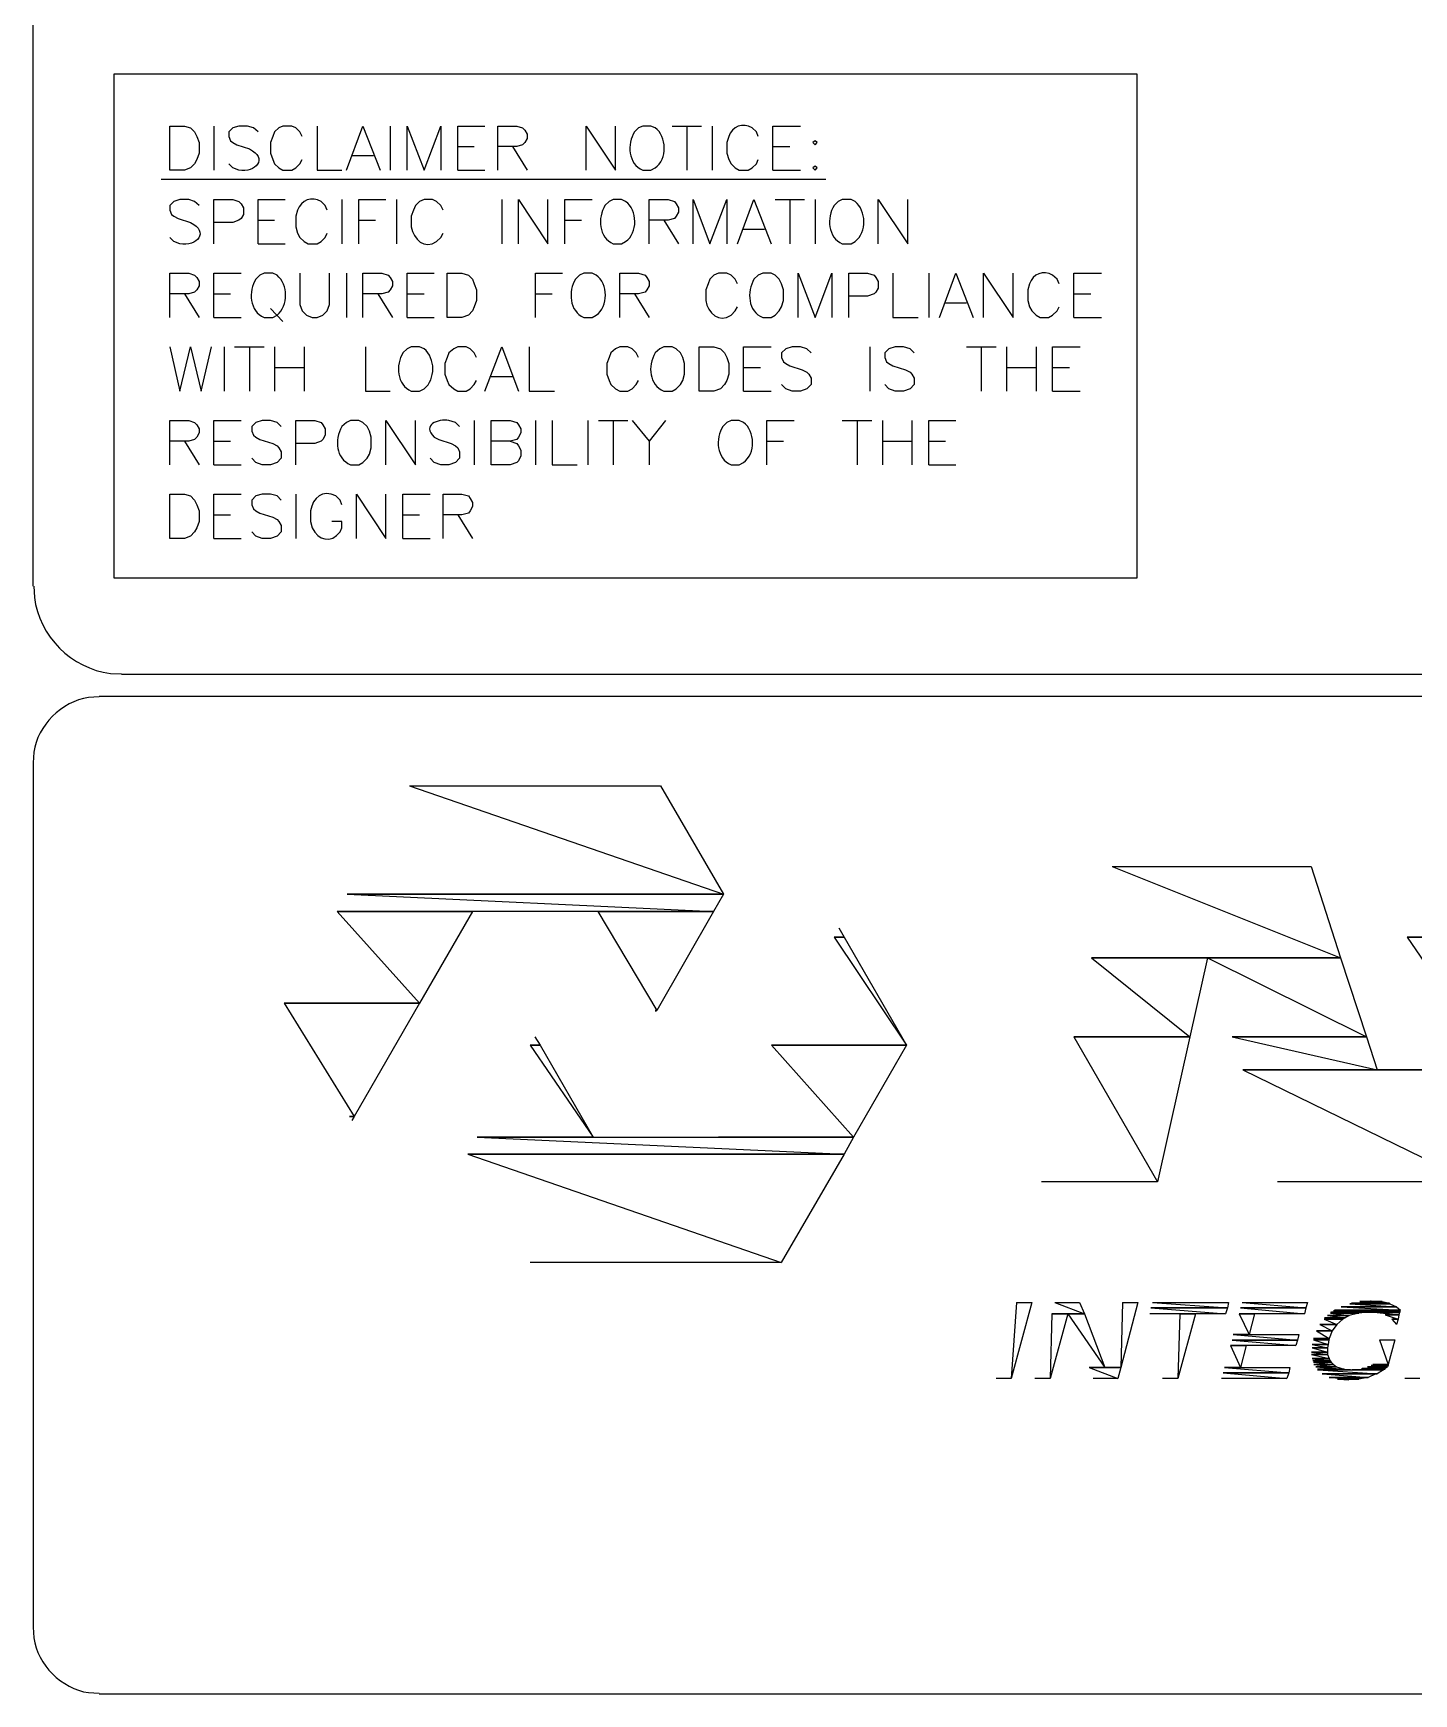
# Model space of a CAD drawing. Header units: millimetres. Extents: x 14 to 201, y 16 to 268.
# Drawn here: x 13.8 to 63.5, y 15.6 to 75.3 of the extents above; entities that cross this region are included whole.
import ezdxf

# ---------------------------------------------------------------- set-up
doc = ezdxf.new("R2010")
doc.units = ezdxf.units.MM
doc.layers.get('0').update_dxf_attribs({"linetype": 'CONTINUOUS'})

msp = doc.modelspace()

# ---------------------------------------------------------------- linework, layer by layer
at = {"color": 0}
for p, q in [((13.8424, 55.4136), (13.8424, 264.541)), ((53.5298, 73.8078), (16.7432, 73.8078)), ((16.7432, 73.8078), (16.7432, 55.7114)), ((53.5298, 55.7114), (53.5298, 73.8078)), ((18.7537, 70.3584), (18.7537, 71.9459)), ((18.7537, 71.9459), (19.2829, 71.9459)), ((19.2829, 71.9459), (19.4951, 71.8827)), ((19.4951, 71.8827), (19.6426, 71.7338)), ((19.6426, 71.7338), (19.728, 71.5641)), ((20.3412, 71.9459), (20.3412, 70.3584)), ((21.0192, 71.8827), (20.8704, 71.7338)), ((20.8704, 71.7338), (20.8704, 71.5641)), ((21.2301, 71.9459), (21.0192, 71.8827)), ((21.5484, 71.9459), (21.2301, 71.9459)), ((21.7592, 71.8827), (21.5484, 71.9459)), ((21.9287, 71.7338), (21.7592, 71.8827)), ((22.5213, 71.7338), (22.4579, 71.5641)), ((22.6701, 71.8827), (22.5213, 71.7338)), ((22.8176, 71.9459), (22.6701, 71.8827)), ((23.1359, 71.9459), (22.8176, 71.9459)), ((23.2833, 71.8827), (23.1359, 71.9459)), ((23.4322, 71.7338), (23.2833, 71.8827)), ((23.5162, 71.5641), (23.4322, 71.7338)), ((24.0454, 71.9459), (24.0454, 70.3584)), ((25.1037, 70.3584), (25.6963, 71.9459)), ((25.6963, 71.9459), (26.3109, 70.3584)), ((26.6706, 71.9459), (26.6706, 70.3584)), ((27.2838, 70.3584), (27.2838, 71.9459)), ((27.2838, 71.9459), (27.8984, 70.3584)), ((27.8984, 70.3584), (28.4909, 71.9459)), ((28.4909, 71.9459), (28.4909, 70.3584)), ((29.1042, 70.3584), (29.1042, 71.9459)), ((29.1042, 71.9459), (30.0784, 71.9459)), ((30.5442, 70.3584), (30.5442, 71.9459)), ((30.5442, 71.9459), (31.2208, 71.9459)), ((31.2208, 71.9459), (31.4331, 71.8827)), ((31.4331, 71.8827), (31.5171, 71.7973)), ((31.5171, 71.7973), (31.6025, 71.6499)), ((31.6025, 71.6499), (31.6025, 71.501)), ((33.7192, 70.3584), (33.7192, 71.9459)), ((33.7192, 71.9459), (34.7775, 70.3584)), ((34.7775, 70.3584), (34.7775, 71.9459)), ((35.603, 71.8827), (35.4542, 71.7338)), ((35.7505, 71.9459), (35.603, 71.8827)), ((36.0468, 71.9459), (35.7505, 71.9459)), ((36.1957, 71.8827), (36.0468, 71.9459)), ((36.8088, 71.9459), (37.8672, 71.9459)), ((37.338, 71.9459), (37.338, 70.3584)), ((38.2489, 71.9459), (38.2489, 70.3584)), ((39.8364, 71.7338), (39.6875, 71.8827)), ((39.8999, 71.5641), (39.8364, 71.7338)), ((40.429, 70.3584), (40.429, 71.9459)), ((40.429, 71.9459), (41.4239, 71.9459)), ((19.728, 71.5641), (19.8121, 71.3535)), ((19.8121, 71.3535), (19.8121, 70.9718)), ((20.8704, 71.5641), (20.9338, 71.4167)), ((20.9338, 71.4167), (21.0192, 71.3535)), ((21.0192, 71.3535), (21.1667, 71.2682)), ((21.1667, 71.2682), (21.6118, 71.1207)), ((22.4579, 71.5641), (22.3738, 71.3535)), ((22.3738, 71.3535), (22.3738, 70.9718)), ((29.1042, 71.2047), (29.6967, 71.2047)), ((31.2208, 71.2047), (30.5442, 71.2047)), ((31.0734, 71.2047), (31.6025, 70.3584)), ((31.4331, 71.2682), (31.2208, 71.2047)), ((31.5171, 71.3535), (31.4331, 71.2682)), ((31.6025, 71.501), (31.5171, 71.3535)), ((38.8415, 71.5641), (38.778, 71.3535)), ((38.778, 71.3535), (38.778, 70.9718)), ((40.429, 71.2047), (41.0422, 71.2047)), ((41.953, 71.4167), (41.8677, 71.3535)), ((41.8677, 71.3535), (41.953, 71.2682)), ((42.0165, 71.3535), (41.953, 71.4167)), ((41.953, 71.2682), (42.0165, 71.3535)), ((19.4951, 70.4427), (19.2829, 70.3584)), ((19.6426, 70.5915), (19.4951, 70.4427)), ((19.728, 70.739), (19.6426, 70.5915)), ((19.8121, 70.9718), (19.728, 70.739)), ((21.0192, 70.4427), (20.8704, 70.5915)), ((21.2301, 70.3584), (21.0192, 70.4427)), ((22.3738, 70.9718), (22.4579, 70.739)), ((22.4579, 70.739), (22.5213, 70.5915)), ((22.5213, 70.5915), (22.6701, 70.4427)), ((22.6701, 70.4427), (22.8176, 70.3584)), ((23.1359, 70.3584), (23.2833, 70.4427)), ((23.2833, 70.4427), (23.4322, 70.5915)), ((23.4322, 70.5915), (23.5162, 70.739)), ((25.3159, 70.8875), (26.078, 70.8875)), ((36.0468, 70.3584), (36.1957, 70.4427)), ((38.778, 70.9718), (38.8415, 70.739)), ((38.8415, 70.739), (38.9255, 70.5915)), ((38.9255, 70.5915), (39.0744, 70.4427)), ((39.0744, 70.4427), (39.2218, 70.3584)), ((39.5386, 70.3584), (39.6875, 70.4427)), ((39.6875, 70.4427), (39.8364, 70.5915)), ((39.8364, 70.5915), (39.8999, 70.739)), ((41.953, 70.5058), (41.8677, 70.4427)), ((41.8677, 70.4427), (41.953, 70.3584)), ((42.0165, 70.4427), (41.953, 70.5058)), ((41.953, 70.3584), (42.0165, 70.4427)), ((18.4368, 70.0401), (42.3333, 70.0401)), ((19.2829, 70.3584), (18.7537, 70.3584)), ((22.8176, 70.3584), (23.1359, 70.3584)), ((24.0454, 70.3584), (24.9342, 70.3584)), ((29.1042, 70.3584), (30.0784, 70.3584)), ((35.7505, 70.3584), (36.0468, 70.3584)), ((39.2218, 70.3584), (39.5386, 70.3584)), ((40.429, 70.3584), (41.4239, 70.3584)), ((18.9025, 69.2369), (18.7537, 69.088)), ((19.1134, 69.3), (18.9025, 69.2369)), ((19.4317, 69.3), (19.1134, 69.3)), ((19.6426, 69.2369), (19.4317, 69.3)), ((19.8121, 69.088), (19.6426, 69.2369)), ((20.3412, 67.7125), (20.3412, 69.3)), ((20.3412, 69.3), (21.0192, 69.3)), ((21.0192, 69.3), (21.2301, 69.2369)), ((21.2301, 69.2369), (21.3155, 69.1515)), ((21.9287, 67.7125), (21.9287, 69.3)), ((21.9287, 69.3), (22.903, 69.3)), ((24.3417, 69.088), (24.1942, 69.2369)), ((24.9342, 69.3), (24.9342, 67.7125)), ((25.5488, 67.7125), (25.5488, 69.3)), ((25.5488, 69.3), (26.5217, 69.3)), ((26.9034, 69.3), (26.9034, 67.7125)), ((27.7289, 69.2369), (27.5801, 69.088)), ((27.8984, 69.3), (27.7289, 69.2369)), ((28.1947, 69.3), (27.8984, 69.3)), ((28.3421, 69.2369), (28.1947, 69.3)), ((28.4909, 69.088), (28.3421, 69.2369)), ((30.6917, 69.3), (30.6917, 67.7125)), ((31.2842, 67.7125), (31.2842, 69.3)), ((31.2842, 69.3), (32.3426, 67.7125)), ((32.3426, 67.7125), (32.3426, 69.3)), ((32.9572, 67.7125), (32.9572, 69.3)), ((32.9572, 69.3), (33.9301, 69.3)), ((34.5447, 69.2369), (34.3958, 69.088)), ((34.6921, 69.3), (34.5447, 69.2369)), ((34.9884, 69.3), (34.6921, 69.3)), ((35.1372, 69.2369), (34.9884, 69.3)), ((35.9833, 67.7125), (35.9833, 69.3)), ((35.9833, 69.3), (36.6614, 69.3)), ((36.6614, 69.3), (36.8928, 69.2369)), ((36.8928, 69.2369), (36.9577, 69.1515)), ((37.5708, 67.7125), (37.5708, 69.3)), ((37.5708, 69.3), (38.1635, 67.7125)), ((38.1635, 67.7125), (38.778, 69.3)), ((38.778, 69.3), (38.778, 67.7125)), ((39.1583, 67.7125), (39.751, 69.3)), ((39.751, 69.3), (40.3655, 67.7125)), ((40.513, 69.3), (41.5713, 69.3)), ((41.0422, 69.3), (41.0422, 67.7125)), ((41.953, 69.3), (41.953, 67.7125)), ((42.7785, 69.2369), (42.6297, 69.088)), ((42.926, 69.3), (42.7785, 69.2369)), ((43.2428, 69.3), (42.926, 69.3)), ((43.3917, 69.2369), (43.2428, 69.3)), ((44.2172, 67.7125), (44.2172, 69.3)), ((44.2172, 69.3), (45.2755, 67.7125)), ((45.2755, 67.7125), (45.2755, 69.3)), ((18.7537, 69.088), (18.7537, 68.9183)), ((18.7537, 68.9183), (18.8171, 68.7709)), ((18.8171, 68.7709), (18.9025, 68.7077)), ((18.9025, 68.7077), (19.05, 68.6223)), ((19.05, 68.6223), (19.4951, 68.4749)), ((21.3155, 68.6223), (21.2301, 68.5588)), ((21.3155, 69.1515), (21.3996, 69.004)), ((21.3996, 68.7709), (21.3155, 68.6223)), ((21.3996, 69.004), (21.3996, 68.7709)), ((23.3467, 68.9183), (23.2833, 68.7077)), ((23.2833, 68.7077), (23.2833, 68.326)), ((24.4051, 68.9183), (24.3417, 69.088)), ((27.5167, 68.9183), (27.4326, 68.7077)), ((27.4326, 68.7077), (27.4326, 68.326)), ((27.5801, 69.088), (27.5167, 68.9183)), ((28.575, 68.9183), (28.4909, 69.088)), ((36.8928, 68.6223), (36.6614, 68.5588)), ((36.9577, 68.7077), (36.8928, 68.6223)), ((36.9577, 69.1515), (37.0417, 69.004)), ((37.0417, 68.8552), (36.9577, 68.7077)), ((37.0417, 69.004), (37.0417, 68.8552)), ((21.0192, 68.4749), (20.3412, 68.4749)), ((21.2301, 68.5588), (21.0192, 68.4749)), ((21.9287, 68.5588), (22.5213, 68.5588)), ((23.2833, 68.326), (23.3467, 68.0932)), ((23.3467, 68.0932), (23.4322, 67.9457)), ((24.3417, 67.9457), (24.4051, 68.0932)), ((25.5488, 68.5588), (26.1414, 68.5588)), ((28.4909, 67.9457), (28.575, 68.0932)), ((32.9572, 68.5588), (33.5497, 68.5588)), ((36.6614, 68.5588), (35.9833, 68.5588)), ((36.5125, 68.5588), (37.0417, 67.7125)), ((39.3707, 68.2417), (40.1327, 68.2417)), ((18.9025, 67.7968), (18.7537, 67.9457)), ((19.1134, 67.7125), (18.9025, 67.7968)), ((21.9287, 67.7125), (22.903, 67.7125)), ((23.4322, 67.9457), (23.5796, 67.7968)), ((23.5796, 67.7968), (23.7284, 67.7125)), ((23.7284, 67.7125), (24.0454, 67.7125)), ((24.0454, 67.7125), (24.1942, 67.7968)), ((24.1942, 67.7968), (24.3417, 67.9457)), ((28.3421, 67.7968), (28.4909, 67.9457)), ((34.6921, 67.7125), (34.9884, 67.7125)), ((34.9884, 67.7125), (35.1372, 67.7968)), ((42.926, 67.7125), (43.2428, 67.7125)), ((43.2428, 67.7125), (43.3917, 67.7968)), ((18.7537, 65.0667), (18.7537, 66.6542)), ((18.7537, 66.6542), (19.4317, 66.6542)), ((19.4317, 66.6542), (19.6426, 66.591)), ((19.6426, 66.591), (19.728, 66.5057)), ((19.728, 66.5057), (19.8121, 66.3582)), ((19.8121, 66.3582), (19.8121, 66.2093)), ((20.3412, 65.0667), (20.3412, 66.6542)), ((20.3412, 66.6542), (21.3155, 66.6542)), ((21.9921, 66.591), (21.8447, 66.4422)), ((22.1409, 66.6542), (21.9921, 66.591)), ((22.4579, 66.6542), (22.1409, 66.6542)), ((22.6067, 66.591), (22.4579, 66.6542)), ((23.4322, 66.6542), (23.4322, 65.5327)), ((24.4905, 65.5327), (24.4905, 66.6542)), ((25.1037, 66.6542), (25.1037, 65.0667)), ((25.6963, 65.0667), (25.6963, 66.6542)), ((25.6963, 66.6542), (26.3743, 66.6542)), ((26.3743, 66.6542), (26.6072, 66.591)), ((26.6072, 66.591), (26.6706, 66.5057)), ((26.6706, 66.5057), (26.7546, 66.3582)), ((26.7546, 66.3582), (26.7546, 66.2093)), ((27.2838, 65.0667), (27.2838, 66.6542)), ((27.2838, 66.6542), (28.2581, 66.6542)), ((28.7225, 65.0667), (28.7225, 66.6542)), ((28.7225, 66.6542), (29.2516, 66.6542)), ((29.2516, 66.6542), (29.4859, 66.591)), ((29.4859, 66.591), (29.6333, 66.4422)), ((29.6333, 66.4422), (29.6967, 66.2725)), ((29.6967, 66.2725), (29.7808, 66.0619)), ((31.8975, 65.0667), (31.8975, 66.6542)), ((31.8975, 66.6542), (32.8717, 66.6542)), ((33.485, 66.591), (33.3375, 66.4422)), ((33.6338, 66.6542), (33.485, 66.591)), ((33.9301, 66.6542), (33.6338, 66.6542)), ((34.0789, 66.591), (33.9301, 66.6542)), ((34.925, 65.0667), (34.925, 66.6542)), ((34.925, 66.6542), (35.603, 66.6542)), ((35.603, 66.6542), (35.8345, 66.591)), ((35.8345, 66.591), (35.8994, 66.5057)), ((35.8994, 66.5057), (35.9833, 66.3582)), ((35.9833, 66.3582), (35.9833, 66.2093)), ((38.1, 66.2725), (38.016, 66.0619)), ((38.1635, 66.4422), (38.1, 66.2725)), ((38.3124, 66.591), (38.1635, 66.4422)), ((38.4803, 66.6542), (38.3124, 66.591)), ((38.778, 66.6542), (38.4803, 66.6542)), ((38.9255, 66.591), (38.778, 66.6542)), ((39.0744, 66.4422), (38.9255, 66.591)), ((39.1583, 66.2725), (39.0744, 66.4422)), ((39.8999, 66.591), (39.751, 66.4422)), ((40.0678, 66.6542), (39.8999, 66.591)), ((40.3655, 66.6542), (40.0678, 66.6542)), ((40.513, 66.591), (40.3655, 66.6542)), ((40.6619, 66.4422), (40.513, 66.591)), ((40.7458, 66.2725), (40.6619, 66.4422)), ((40.8093, 66.0619), (40.7458, 66.2725)), ((41.3385, 65.0667), (41.3385, 66.6542)), ((41.3385, 66.6542), (41.953, 65.0667)), ((41.953, 65.0667), (42.5457, 66.6542)), ((42.5457, 66.6542), (42.5457, 65.0667)), ((43.1588, 65.0667), (43.1588, 66.6542)), ((43.1588, 66.6542), (43.8369, 66.6542)), ((43.8369, 66.6542), (44.0697, 66.591)), ((44.0697, 66.591), (44.1332, 66.5057)), ((44.1332, 66.5057), (44.2172, 66.3582)), ((44.2172, 66.3582), (44.2172, 66.125)), ((44.7463, 66.6542), (44.7463, 65.0667)), ((46.0375, 66.6542), (46.0375, 65.0667)), ((46.4178, 65.0667), (47.0119, 66.6542)), ((47.0119, 66.6542), (47.625, 65.0667)), ((48.0053, 65.0667), (48.0053, 66.6542)), ((48.0053, 66.6542), (49.0636, 65.0667)), ((49.0636, 65.0667), (49.0636, 66.6542)), ((49.6577, 66.2725), (49.5928, 66.0619)), ((50.6511, 66.4422), (50.4832, 66.591)), ((50.716, 66.2725), (50.6511, 66.4422)), ((51.2452, 65.0667), (51.2452, 66.6542)), ((51.2452, 66.6542), (52.2386, 66.6542)), ((19.4317, 65.913), (18.7537, 65.913)), ((19.2829, 65.913), (19.8121, 65.0667)), ((19.6426, 65.9765), (19.4317, 65.913)), ((19.728, 66.0619), (19.6426, 65.9765)), ((19.8121, 66.2093), (19.728, 66.0619)), ((20.3412, 65.913), (20.9338, 65.913)), ((26.3743, 65.913), (25.6963, 65.913)), ((26.2254, 65.913), (26.7546, 65.0667)), ((26.6072, 65.9765), (26.3743, 65.913)), ((26.6706, 66.0619), (26.6072, 65.9765)), ((26.7546, 66.2093), (26.6706, 66.0619)), ((27.2838, 65.913), (27.8984, 65.913)), ((29.7808, 65.6802), (29.6967, 65.4473)), ((29.7808, 66.0619), (29.7808, 65.6802)), ((31.8975, 65.913), (32.4914, 65.913)), ((35.603, 65.913), (34.925, 65.913)), ((35.4542, 65.913), (35.9833, 65.0667)), ((35.8345, 65.9765), (35.603, 65.913)), ((35.8994, 66.0619), (35.8345, 65.9765)), ((35.9833, 66.2093), (35.8994, 66.0619)), ((38.016, 66.0619), (38.016, 65.6802)), ((40.7458, 65.4473), (40.8093, 65.6802)), ((40.8093, 65.6802), (40.8093, 66.0619)), ((43.8369, 65.829), (43.1588, 65.829)), ((44.0697, 65.913), (43.8369, 65.829)), ((44.1332, 65.9765), (44.0697, 65.913)), ((44.2172, 66.125), (44.1332, 65.9765)), ((49.5928, 66.0619), (49.5928, 65.6802)), ((49.5928, 65.6802), (49.6577, 65.4473)), ((51.2452, 65.913), (51.8583, 65.913)), ((20.3412, 65.0667), (21.3155, 65.0667)), ((22.1409, 65.0667), (22.4579, 65.0667)), ((22.3738, 65.3838), (22.8176, 64.9182)), ((22.4579, 65.0667), (22.6067, 65.151)), ((23.4322, 65.5327), (23.5162, 65.2999)), ((23.5162, 65.2999), (23.665, 65.151)), ((23.665, 65.151), (23.8759, 65.0667)), ((23.8759, 65.0667), (24.0454, 65.0667)), ((24.0454, 65.0667), (24.2576, 65.151)), ((24.2576, 65.151), (24.4051, 65.2999)), ((24.4051, 65.2999), (24.4905, 65.5327)), ((27.2838, 65.0667), (28.2581, 65.0667)), ((29.2516, 65.0667), (28.7225, 65.0667)), ((29.4859, 65.151), (29.2516, 65.0667)), ((29.6333, 65.2999), (29.4859, 65.151)), ((29.6967, 65.4473), (29.6333, 65.2999)), ((33.6338, 65.0667), (33.9301, 65.0667)), ((33.9301, 65.0667), (34.0789, 65.151)), ((38.9255, 65.151), (39.0744, 65.2999)), ((39.0744, 65.2999), (39.1583, 65.4473)), ((40.0678, 65.0667), (40.3655, 65.0667)), ((40.3655, 65.0667), (40.513, 65.151)), ((40.513, 65.151), (40.6619, 65.2999)), ((40.6619, 65.2999), (40.7458, 65.4473)), ((44.7463, 65.0667), (45.6572, 65.0667)), ((46.6302, 65.5959), (47.3922, 65.5959)), ((49.6577, 65.4473), (49.7417, 65.2999)), ((49.7417, 65.2999), (49.8905, 65.151)), ((49.8905, 65.151), (50.038, 65.0667)), ((50.038, 65.0667), (50.3343, 65.0667)), ((50.3343, 65.0667), (50.4832, 65.151)), ((50.4832, 65.151), (50.6511, 65.2999)), ((50.6511, 65.2999), (50.716, 65.4473)), ((51.2452, 65.0667), (52.2386, 65.0667)), ((18.7537, 64.0084), (19.1134, 62.4209)), ((19.1134, 62.4209), (19.4951, 64.0084)), ((19.4951, 64.0084), (19.8754, 62.4209)), ((19.8754, 62.4209), (20.2558, 64.0084)), ((20.7009, 64.0084), (20.7009, 62.4209)), ((21.0826, 64.0084), (22.1409, 64.0084)), ((21.6118, 64.0084), (21.6118, 62.4209)), ((22.5213, 64.0084), (22.5213, 62.4209)), ((23.5796, 64.0084), (23.5796, 62.4209)), ((25.7817, 64.0084), (25.7817, 62.4209)), ((27.2838, 63.9452), (27.135, 63.7963)), ((27.4326, 64.0084), (27.2838, 63.9452)), ((27.7289, 64.0084), (27.4326, 64.0084)), ((27.8984, 63.9452), (27.7289, 64.0084)), ((28.9567, 63.9452), (28.7872, 63.7963)), ((29.1042, 64.0084), (28.9567, 63.9452)), ((29.4004, 64.0084), (29.1042, 64.0084)), ((29.5493, 63.9452), (29.4004, 64.0084)), ((29.6967, 63.7963), (29.5493, 63.9452)), ((30.0784, 62.4209), (30.6917, 64.0084)), ((30.6917, 64.0084), (31.2842, 62.4209)), ((31.6659, 64.0084), (31.6659, 62.4209)), ((34.7775, 63.9452), (34.6081, 63.7963)), ((34.925, 64.0084), (34.7775, 63.9452)), ((35.2213, 64.0084), (34.925, 64.0084)), ((35.3702, 63.9452), (35.2213, 64.0084)), ((35.5177, 63.7963), (35.3702, 63.9452)), ((36.3636, 63.9452), (36.1957, 63.7963)), ((36.5125, 64.0084), (36.3636, 63.9452)), ((36.8088, 64.0084), (36.5125, 64.0084)), ((36.9577, 63.9452), (36.8088, 64.0084)), ((37.1052, 63.7963), (36.9577, 63.9452)), ((37.7832, 62.4209), (37.7832, 64.0084)), ((37.7832, 64.0084), (38.3124, 64.0084)), ((38.3124, 64.0084), (38.5452, 63.9452)), ((38.5452, 63.9452), (38.6927, 63.7963)), ((39.3707, 62.4209), (39.3707, 64.0084)), ((39.3707, 64.0084), (40.3655, 64.0084)), ((40.8947, 63.9452), (40.7458, 63.7963)), ((41.1261, 64.0084), (40.8947, 63.9452)), ((41.4239, 64.0084), (41.1261, 64.0084)), ((41.6553, 63.9452), (41.4239, 64.0084)), ((41.8042, 63.7963), (41.6553, 63.9452)), ((43.9208, 64.0084), (43.9208, 62.4209)), ((44.5989, 63.9452), (44.45, 63.7963)), ((44.8303, 64.0084), (44.5989, 63.9452)), ((45.128, 64.0084), (44.8303, 64.0084)), ((45.3595, 63.9452), (45.128, 64.0084)), ((45.5083, 63.7963), (45.3595, 63.9452)), ((47.3922, 64.0084), (48.4505, 64.0084)), ((47.9213, 64.0084), (47.9213, 62.4209)), ((48.8322, 64.0084), (48.8322, 62.4209)), ((49.8905, 64.0084), (49.8905, 62.4209)), ((50.4832, 62.4209), (50.4832, 64.0084)), ((50.4832, 64.0084), (51.478, 64.0084)), ((22.5213, 63.2672), (23.5796, 63.2672)), ((28.7225, 63.6266), (28.6384, 63.416)), ((28.6384, 63.416), (28.6384, 63.0343)), ((28.7872, 63.7963), (28.7225, 63.6266)), ((29.7808, 63.6266), (29.6967, 63.7963)), ((34.5433, 63.6266), (34.4592, 63.416)), ((34.4592, 63.416), (34.4592, 63.0343)), ((34.6081, 63.7963), (34.5433, 63.6266)), ((35.603, 63.6266), (35.5177, 63.7963)), ((37.1905, 63.6266), (37.1052, 63.7963)), ((37.254, 63.416), (37.1905, 63.6266)), ((37.254, 63.0343), (37.254, 63.416)), ((38.6927, 63.7963), (38.778, 63.6266)), ((38.778, 63.6266), (38.8415, 63.416)), ((38.8415, 63.416), (38.8415, 63.0343)), ((39.3707, 63.2672), (39.9838, 63.2672)), ((40.7458, 63.7963), (40.7458, 63.6266)), ((40.7458, 63.6266), (40.8093, 63.4792)), ((40.8093, 63.4792), (40.8947, 63.416)), ((40.8947, 63.416), (41.0422, 63.3307)), ((41.0422, 63.3307), (41.4874, 63.1832)), ((44.45, 63.7963), (44.45, 63.6266)), ((44.45, 63.6266), (44.5135, 63.4792)), ((44.5135, 63.4792), (44.5989, 63.416)), ((44.5989, 63.416), (44.7463, 63.3307)), ((44.7463, 63.3307), (45.1915, 63.1832)), ((48.8322, 63.2672), (49.8905, 63.2672)), ((50.4832, 63.2672), (51.0963, 63.2672)), ((28.6384, 63.0343), (28.7225, 62.8015)), ((28.7225, 62.8015), (28.7872, 62.654)), ((28.7872, 62.654), (28.9567, 62.5052)), ((29.5493, 62.5052), (29.6967, 62.654)), ((29.6967, 62.654), (29.7808, 62.8015)), ((30.31, 62.95), (31.0734, 62.95)), ((34.4592, 63.0343), (34.5433, 62.8015)), ((34.5433, 62.8015), (34.6081, 62.654)), ((34.6081, 62.654), (34.7775, 62.5052)), ((35.3702, 62.5052), (35.5177, 62.654)), ((35.5177, 62.654), (35.603, 62.8015)), ((36.9577, 62.5052), (37.1052, 62.654)), ((37.1052, 62.654), (37.1905, 62.8015)), ((37.1905, 62.8015), (37.254, 63.0343)), ((38.6927, 62.654), (38.5452, 62.5052)), ((38.778, 62.8015), (38.6927, 62.654)), ((38.8415, 63.0343), (38.778, 62.8015)), ((40.8947, 62.5052), (40.7458, 62.654)), ((41.4874, 63.1832), (41.6553, 63.0975)), ((41.6553, 63.0975), (41.7202, 63.0343)), ((41.8042, 62.654), (41.6553, 62.5052)), ((41.7202, 63.0343), (41.8042, 62.8869)), ((41.8042, 62.8869), (41.8042, 62.654)), ((44.5989, 62.5052), (44.45, 62.654)), ((45.1915, 63.1832), (45.3595, 63.0975)), ((45.3595, 63.0975), (45.4244, 63.0343)), ((45.5083, 62.654), (45.3595, 62.5052)), ((45.4244, 63.0343), (45.5083, 62.8869)), ((45.5083, 62.8869), (45.5083, 62.654)), ((25.7817, 62.4209), (26.6706, 62.4209)), ((27.4326, 62.4209), (27.7289, 62.4209)), ((27.7289, 62.4209), (27.8984, 62.5052)), ((28.9567, 62.5052), (29.1042, 62.4209)), ((29.1042, 62.4209), (29.4004, 62.4209)), ((29.4004, 62.4209), (29.5493, 62.5052)), ((31.6659, 62.4209), (32.5754, 62.4209)), ((34.7775, 62.5052), (34.925, 62.4209)), ((34.925, 62.4209), (35.2213, 62.4209)), ((35.2213, 62.4209), (35.3702, 62.5052)), ((36.5125, 62.4209), (36.8088, 62.4209)), ((36.8088, 62.4209), (36.9577, 62.5052)), ((38.3124, 62.4209), (37.7832, 62.4209)), ((38.5452, 62.5052), (38.3124, 62.4209)), ((39.3707, 62.4209), (40.3655, 62.4209)), ((41.1261, 62.4209), (40.8947, 62.5052)), ((41.4239, 62.4209), (41.1261, 62.4209)), ((41.6553, 62.5052), (41.4239, 62.4209)), ((44.8303, 62.4209), (44.5989, 62.5052)), ((45.128, 62.4209), (44.8303, 62.4209)), ((45.3595, 62.5052), (45.128, 62.4209)), ((50.4832, 62.4209), (51.478, 62.4209)), ((18.7537, 59.775), (18.7537, 61.3625)), ((18.7537, 61.3625), (19.4317, 61.3625)), ((19.4317, 61.3625), (19.6426, 61.2994)), ((19.6426, 61.2994), (19.7266, 61.214)), ((19.7266, 61.214), (19.8121, 61.0665)), ((19.8121, 60.9177), (19.7266, 60.7702)), ((19.8121, 61.0665), (19.8121, 60.9177)), ((20.3412, 59.775), (20.3412, 61.3625)), ((20.3412, 61.3625), (21.3141, 61.3625)), ((21.8433, 61.2994), (21.6958, 61.1505)), ((21.6958, 61.1505), (21.6958, 60.9808)), ((21.6958, 60.9808), (21.7592, 60.8334)), ((22.0775, 61.3625), (21.8433, 61.2994)), ((22.3725, 61.3625), (22.0775, 61.3625)), ((22.6067, 61.2994), (22.3725, 61.3625)), ((22.7542, 61.1505), (22.6067, 61.2994)), ((23.2833, 59.775), (23.2833, 61.3625)), ((23.2833, 61.3625), (23.96, 61.3625)), ((23.96, 61.3625), (24.1942, 61.2994)), ((24.1942, 61.2994), (24.2576, 61.214)), ((24.2576, 61.214), (24.3417, 61.0665)), ((24.3417, 61.0665), (24.3417, 60.8334)), ((25.1037, 61.2994), (24.9342, 61.1505)), ((25.2525, 61.3625), (25.1037, 61.2994)), ((25.5475, 61.3625), (25.2525, 61.3625)), ((25.6963, 61.2994), (25.5475, 61.3625)), ((25.8451, 61.1505), (25.6963, 61.2994)), ((25.9292, 60.9808), (25.8451, 61.1505)), ((25.9926, 60.7702), (25.9292, 60.9808)), ((26.5217, 59.775), (26.5217, 61.3625)), ((26.5217, 61.3625), (27.5801, 59.775)), ((27.5801, 59.775), (27.5801, 61.3625)), ((29.0201, 61.2994), (28.7872, 61.3625)), ((29.1676, 61.1505), (29.0201, 61.2994)), ((29.6967, 61.3625), (29.6967, 59.775)), ((30.31, 59.775), (30.31, 61.3625)), ((30.31, 61.3625), (30.9879, 61.3625)), ((30.9879, 61.3625), (31.2208, 61.2994)), ((31.2208, 61.2994), (31.2842, 61.214)), ((31.2842, 61.214), (31.3683, 61.0665)), ((31.3683, 60.9177), (31.2842, 60.7702)), ((31.3683, 61.0665), (31.3683, 60.9177)), ((31.8975, 61.3625), (31.8975, 59.775)), ((32.4914, 61.3625), (32.4914, 59.775)), ((33.7826, 61.3625), (33.7826, 59.775)), ((34.1629, 61.3625), (35.2213, 61.3625)), ((34.6921, 61.3625), (34.6921, 59.775)), ((35.3702, 61.3625), (35.9833, 60.6213)), ((36.576, 61.3625), (35.9833, 60.6213)), ((38.778, 61.2994), (38.6292, 61.1505)), ((38.9255, 61.3625), (38.778, 61.2994)), ((39.2218, 61.3625), (38.9255, 61.3625)), ((39.3707, 61.2994), (39.2218, 61.3625)), ((40.2167, 59.775), (40.2167, 61.3625)), ((40.2167, 61.3625), (41.191, 61.3625)), ((42.926, 61.3625), (43.9843, 61.3625)), ((43.4552, 61.3625), (43.4552, 59.775)), ((44.366, 61.3625), (44.366, 59.775)), ((45.4244, 61.3625), (45.4244, 59.775)), ((46.0375, 59.775), (46.0375, 61.3625)), ((46.0375, 61.3625), (47.0119, 61.3625)), ((19.4317, 60.6213), (18.7537, 60.6213)), ((19.2829, 60.6213), (19.8121, 59.775)), ((19.6426, 60.6848), (19.4317, 60.6213)), ((19.7266, 60.7702), (19.6426, 60.6848)), ((20.3412, 60.6213), (20.9338, 60.6213)), ((21.7592, 60.8334), (21.8433, 60.7702)), ((21.8433, 60.7702), (21.9921, 60.6848)), ((21.9921, 60.6848), (22.4579, 60.5374)), ((22.4579, 60.5374), (22.6067, 60.4516)), ((22.6067, 60.4516), (22.6701, 60.3885)), ((22.6701, 60.3885), (22.7542, 60.241)), ((23.96, 60.5374), (23.2833, 60.5374)), ((24.1942, 60.6213), (23.96, 60.5374)), ((24.2576, 60.6848), (24.1942, 60.6213)), ((24.3417, 60.8334), (24.2576, 60.6848)), ((25.9292, 60.1557), (25.9926, 60.3885)), ((25.9926, 60.3885), (25.9926, 60.7702)), ((28.2581, 60.7702), (28.4275, 60.6848)), ((28.4275, 60.6848), (28.8713, 60.5374)), ((28.8713, 60.5374), (29.0201, 60.4516)), ((29.0201, 60.4516), (29.1042, 60.3885)), ((29.1042, 60.3885), (29.1676, 60.241)), ((30.9879, 60.6213), (30.31, 60.6213)), ((31.2208, 60.6848), (30.9879, 60.6213)), ((30.9879, 60.6213), (31.2208, 60.5374)), ((31.2842, 60.7702), (31.2208, 60.6848)), ((31.2208, 60.5374), (31.2842, 60.4516)), ((31.2842, 60.4516), (31.3683, 60.3042)), ((31.3683, 60.3042), (31.3683, 60.0922)), ((35.9833, 60.6213), (35.9833, 59.775)), ((40.2167, 60.6213), (40.8093, 60.6213)), ((44.366, 60.6213), (45.4244, 60.6213)), ((46.0375, 60.6213), (46.6302, 60.6213)), ((20.3412, 59.775), (21.3141, 59.775)), ((21.8433, 59.8593), (21.6958, 60.0082)), ((22.0775, 59.775), (21.8433, 59.8593)), ((22.3725, 59.775), (22.0775, 59.775)), ((22.6067, 59.8593), (22.3725, 59.775)), ((22.7542, 60.0082), (22.6067, 59.8593)), ((22.7542, 60.241), (22.7542, 60.0082)), ((25.2525, 59.775), (25.5475, 59.775)), ((25.5475, 59.775), (25.6963, 59.8593)), ((25.6963, 59.8593), (25.8451, 60.0082)), ((25.8451, 60.0082), (25.9292, 60.1557)), ((28.2581, 59.8593), (28.1092, 60.0082)), ((28.4909, 59.775), (28.2581, 59.8593)), ((28.7872, 59.775), (28.4909, 59.775)), ((29.0201, 59.8593), (28.7872, 59.775)), ((29.1676, 60.0082), (29.0201, 59.8593)), ((29.1676, 60.241), (29.1676, 60.0082)), ((30.9879, 59.775), (30.31, 59.775)), ((31.2208, 59.8593), (30.9879, 59.775)), ((31.2842, 59.9225), (31.2208, 59.8593)), ((31.3683, 60.0922), (31.2842, 59.9225)), ((32.4914, 59.775), (33.4009, 59.775)), ((38.9255, 59.775), (39.2218, 59.775)), ((39.2218, 59.775), (39.3707, 59.8593)), ((46.0375, 59.775), (47.0119, 59.775)), ((18.7537, 57.1292), (18.7537, 58.7167)), ((18.7537, 58.7167), (19.2829, 58.7167)), ((19.2829, 58.7167), (19.4951, 58.6535)), ((19.4951, 58.6535), (19.6426, 58.5047)), ((19.6426, 58.5047), (19.7266, 58.335)), ((20.3412, 57.1292), (20.3412, 58.7167)), ((20.3412, 58.7167), (21.3141, 58.7167)), ((21.8433, 58.6535), (21.6958, 58.5047)), ((21.6958, 58.5047), (21.6958, 58.335)), ((22.0775, 58.7167), (21.8433, 58.6535)), ((22.3725, 58.7167), (22.0775, 58.7167)), ((22.6067, 58.6535), (22.3725, 58.7167)), ((22.7542, 58.5047), (22.6067, 58.6535)), ((23.2833, 58.7167), (23.2833, 57.1292)), ((24.8708, 58.5047), (24.7234, 58.6535)), ((24.9342, 58.335), (24.8708, 58.5047)), ((25.4634, 57.1292), (25.4634, 58.7167)), ((25.4634, 58.7167), (26.5217, 57.1292)), ((26.5217, 57.1292), (26.5217, 58.7167)), ((27.135, 57.1292), (27.135, 58.7167)), ((27.135, 58.7167), (28.1092, 58.7167)), ((28.575, 57.1292), (28.575, 58.7167)), ((28.575, 58.7167), (29.2516, 58.7167)), ((29.2516, 58.7167), (29.4859, 58.6535)), ((29.4859, 58.6535), (29.5493, 58.5682)), ((29.5493, 58.5682), (29.6333, 58.4207)), ((19.7266, 58.335), (19.8121, 58.1244)), ((19.8121, 58.1244), (19.8121, 57.7427)), ((20.3412, 57.9755), (20.9338, 57.9755)), ((21.6958, 58.335), (21.7592, 58.1875)), ((21.7592, 58.1875), (21.8433, 58.1244)), ((21.8433, 58.1244), (21.9921, 58.039)), ((21.9921, 58.039), (22.4579, 57.8915)), ((22.4579, 57.8915), (22.6067, 57.8058)), ((23.8125, 58.1244), (23.8125, 57.7427)), ((27.135, 57.9755), (27.7289, 57.9755)), ((29.2516, 57.9755), (28.575, 57.9755)), ((29.1042, 57.9755), (29.6333, 57.1292)), ((29.4859, 58.039), (29.2516, 57.9755)), ((29.5493, 58.1244), (29.4859, 58.039)), ((29.6333, 58.2718), (29.5493, 58.1244)), ((29.6333, 58.4207), (29.6333, 58.2718)), ((19.6426, 57.3624), (19.4951, 57.2135)), ((19.7266, 57.5098), (19.6426, 57.3624)), ((19.8121, 57.7427), (19.7266, 57.5098)), ((21.8433, 57.2135), (21.6958, 57.3624)), ((22.6067, 57.8058), (22.6701, 57.7427)), ((22.7542, 57.3624), (22.6067, 57.2135)), ((22.6701, 57.7427), (22.7542, 57.5952)), ((22.7542, 57.5952), (22.7542, 57.3624)), ((23.8125, 57.7427), (23.8759, 57.5098)), ((24.9342, 57.7427), (24.5746, 57.7427)), ((24.8708, 57.3624), (24.9342, 57.5098)), ((24.9342, 57.5098), (24.9342, 57.7427)), ((19.2829, 57.1292), (18.7537, 57.1292)), ((19.4951, 57.2135), (19.2829, 57.1292)), ((20.3412, 57.1292), (21.3141, 57.1292)), ((22.0775, 57.1292), (21.8433, 57.2135)), ((22.3725, 57.1292), (22.0775, 57.1292)), ((22.6067, 57.2135), (22.3725, 57.1292)), ((27.135, 57.1292), (28.1092, 57.1292)), ((16.7432, 55.7114), (53.5298, 55.7114)), ((13.8644, 55.4136), (13.8851, 55.0125)), ((16.6164, 52.2813), (17.0174, 52.2609)), ((198.121, 52.2386), (17.0174, 52.2386)), ((16.214, 51.4354), (15.8323, 51.4131)), ((149.648, 51.4558), (16.214, 51.4558)), ((13.8644, 49.4453), (13.8424, 49.0636)), ((13.8424, 49.0636), (13.8424, 18.0123)), ((27.3692, 48.2381), (38.65, 44.3438)), ((27.3692, 48.2381), (36.3859, 48.2381)), ((36.3859, 48.2381), (38.65, 44.3438)), ((38.65, 44.3438), (25.1244, 44.3438)), ((25.1244, 44.3438), (38.2901, 43.7307)), ((25.1244, 44.3438), (38.65, 44.3438)), ((38.65, 44.3438), (38.2901, 43.7307)), ((38.2901, 43.7307), (24.7647, 43.7307)), ((24.7647, 43.7307), (27.7289, 40.429)), ((24.7647, 43.7307), (29.6333, 43.7307)), ((29.6333, 43.7307), (27.7289, 40.429)), ((34.1423, 43.7307), (36.2589, 40.174)), ((34.1423, 43.7307), (38.2901, 43.7307)), ((38.2901, 43.7307), (36.2589, 40.174)), ((27.7289, 40.429), (22.8603, 40.429)), ((22.8603, 40.429), (25.3793, 36.3636)), ((22.8603, 40.429), (27.7289, 40.429)), ((27.7289, 40.429), (25.3793, 36.3636)), ((36.1957, 40.174), (36.2589, 40.174)), ((36.2589, 40.174), (36.1957, 40.174)), ((36.2589, 40.174), (36.2162, 40.1327)), ((25.2098, 36.3636), (25.3793, 36.3636)), ((25.3793, 36.3636), (25.2098, 36.3636)), ((25.3793, 36.3636), (25.2939, 36.2162)), ((49.1917, 29.6761), (49.0001, 26.9448)), ((49.7417, 29.6761), (49.0001, 26.9448)), ((49.1917, 29.6761), (49.7417, 29.6761)), ((50.461, 29.2737), (50.3975, 26.9448)), ((51.0328, 29.2737), (50.3975, 26.9448)), ((51.6255, 29.2737), (50.461, 29.2737)), ((50.461, 29.2737), (51.0328, 29.2737)), ((50.5672, 29.6761), (51.6255, 29.2737)), ((50.5672, 29.6761), (51.4558, 29.6761)), ((51.0328, 29.2737), (52.3667, 27.3472)), ((51.0328, 29.2737), (51.6255, 29.2737)), ((51.4558, 29.6761), (51.6255, 29.2737)), ((51.6255, 29.2737), (52.3667, 27.3472)), ((53.0006, 29.6761), (52.9375, 27.3472)), ((53.552, 29.6761), (52.9375, 27.3472)), ((53.0006, 29.6761), (53.552, 29.6761)), ((56.7048, 29.2737), (53.975, 29.2737)), ((56.7697, 29.4859), (54.0177, 29.4859)), ((54.0177, 29.4859), (56.7048, 29.2737)), ((54.0177, 29.4859), (56.7697, 29.4859)), ((54.0812, 29.6761), (56.7697, 29.4859)), ((54.0812, 29.6761), (56.811, 29.6761)), ((55.0541, 29.2737), (54.9906, 26.9448)), ((55.626, 29.2737), (54.9906, 26.9448)), ((55.0541, 29.2737), (55.626, 29.2737)), ((56.7697, 29.4859), (56.7048, 29.2737)), ((56.811, 29.6761), (56.7697, 29.4859)), ((59.5422, 29.2737), (57.1927, 29.2737)), ((57.1927, 29.2737), (57.5525, 28.5323)), ((57.1927, 29.2737), (57.7427, 29.2737)), ((59.5835, 29.4859), (57.234, 29.4859)), ((57.234, 29.4859), (59.5422, 29.2737)), ((57.234, 29.4859), (59.5835, 29.4859)), ((57.2989, 29.6761), (59.5835, 29.4859)), ((57.2989, 29.6761), (59.647, 29.6761)), ((57.7427, 29.2737), (57.5525, 28.5323)), ((59.5835, 29.4859), (59.5422, 29.2737)), ((59.647, 29.6761), (59.5835, 29.4859)), ((61.5957, 29.3164), (60.4739, 29.3164)), ((60.4739, 29.3164), (61.4895, 29.2943)), ((60.4739, 29.3164), (61.5957, 29.3164)), ((61.4895, 29.2943), (60.4739, 29.2943)), ((60.4739, 29.2943), (61.1505, 29.2103)), ((60.4739, 29.2943), (61.4895, 29.2943)), ((62.9708, 29.3371), (60.5151, 29.3371)), ((60.5151, 29.3371), (61.5957, 29.3164)), ((60.5151, 29.3371), (61.849, 29.3371)), ((62.9708, 29.3798), (60.5786, 29.3798)), ((60.5786, 29.3798), (62.9708, 29.3371)), ((60.5786, 29.3798), (62.9708, 29.3798)), ((62.9916, 29.4004), (60.6213, 29.4004)), ((60.6213, 29.4004), (62.9708, 29.3798)), ((60.6213, 29.4004), (62.9916, 29.4004)), ((62.8442, 29.5272), (60.8542, 29.5272)), ((60.8542, 29.5272), (62.8442, 29.5272)), ((60.8542, 29.5272), (62.8442, 29.5272)), ((60.8542, 29.5272), (62.9916, 29.4004)), ((60.8542, 29.5272), (62.8442, 29.5272)), ((61.4895, 29.2943), (61.1505, 29.2103)), ((62.611, 29.6333), (61.171, 29.6333)), ((61.171, 29.6333), (62.8442, 29.5272)), ((61.171, 29.6333), (62.611, 29.6333)), ((62.5905, 29.654), (61.2345, 29.654)), ((61.2345, 29.654), (62.611, 29.6333)), ((61.2345, 29.654), (62.5905, 29.654)), ((61.5957, 29.3164), (61.4895, 29.2943)), ((62.3355, 29.7174), (61.5322, 29.7174)), ((61.5322, 29.7174), (62.5905, 29.654)), ((61.5322, 29.7174), (62.3355, 29.7174)), ((61.849, 29.3371), (61.5957, 29.3164)), ((62.2928, 29.7174), (61.6162, 29.7174)), ((61.6162, 29.7174), (62.3355, 29.7174)), ((61.6162, 29.7174), (62.3355, 29.7174)), ((61.849, 29.3371), (62.95, 29.3164)), ((61.849, 29.3371), (62.9708, 29.3371)), ((61.9125, 29.7394), (62.2928, 29.7174)), ((61.9125, 29.7394), (61.9333, 29.7394)), ((61.9333, 29.7394), (62.2928, 29.7174)), ((62.95, 29.3164), (62.1453, 29.3164)), ((62.1453, 29.3164), (62.9281, 29.231)), ((62.1453, 29.3164), (62.95, 29.3164)), ((62.3355, 29.7174), (62.5905, 29.654)), ((62.5905, 29.654), (62.611, 29.6333)), ((62.611, 29.6333), (62.8442, 29.5272)), ((62.8442, 29.5272), (62.9916, 29.4004)), ((62.95, 29.3164), (62.9281, 29.231)), ((62.9708, 29.3371), (62.95, 29.3164)), ((62.9916, 29.4004), (62.9708, 29.3798)), ((62.9708, 29.3798), (62.9708, 29.3371)), ((60.5374, 28.6591), (59.9652, 28.6591)), ((59.9652, 28.6591), (60.5374, 28.6591)), ((59.9652, 28.6591), (60.5374, 28.6591)), ((59.9652, 28.6591), (60.4312, 28.3848)), ((59.9652, 28.6591), (60.5374, 28.6591)), ((60.7053, 28.8919), (60.0922, 28.8919)), ((60.0922, 28.8919), (60.7053, 28.8919)), ((60.0922, 28.8919), (60.7053, 28.8919)), ((60.0922, 28.8919), (60.5374, 28.6591)), ((60.0922, 28.8919), (60.7053, 28.8919)), ((60.9177, 29.0835), (60.241, 29.0835)), ((60.241, 29.0835), (60.7053, 28.8919)), ((60.241, 29.0835), (60.9177, 29.0835)), ((61.003, 29.1248), (60.2615, 29.1248)), ((60.2615, 29.1248), (60.9177, 29.0835)), ((60.2615, 29.1248), (61.003, 29.1248)), ((61.1505, 29.2103), (60.3677, 29.2103)), ((60.3677, 29.2103), (61.003, 29.1248)), ((60.3677, 29.2103), (61.1505, 29.2103)), ((60.5374, 28.6591), (60.4312, 28.3848)), ((60.7053, 28.8919), (60.5374, 28.6591)), ((60.9177, 29.0835), (60.7053, 28.8919)), ((61.003, 29.1248), (60.9177, 29.0835)), ((61.1505, 29.2103), (61.003, 29.1248)), ((62.9281, 29.231), (62.4417, 29.231)), ((62.4417, 29.231), (62.9073, 29.0835)), ((62.4417, 29.231), (62.9281, 29.231)), ((62.9073, 29.0835), (62.6745, 29.0835)), ((62.6745, 29.0835), (62.8442, 28.8919)), ((62.6745, 29.0835), (62.9073, 29.0835)), ((62.9073, 29.0835), (62.8442, 28.8919)), ((62.8442, 28.8919), (62.8442, 28.8919)), ((62.9281, 29.231), (62.9073, 29.0835)), ((59.224, 28.1299), (56.8745, 28.1299)), ((56.8745, 28.1299), (57.234, 27.3472)), ((56.8745, 28.1299), (57.4463, 28.1299)), ((59.2875, 28.3215), (56.9376, 28.3215)), ((56.9376, 28.3215), (59.224, 28.1299)), ((56.9376, 28.3215), (59.2875, 28.3215)), ((57.5525, 28.5323), (56.9807, 28.5323)), ((56.9807, 28.5323), (59.2875, 28.3215)), ((56.9807, 28.5323), (59.3302, 28.5323)), ((57.4463, 28.1299), (57.234, 27.3472)), ((59.2875, 28.3215), (59.224, 28.1299)), ((59.3302, 28.5323), (59.2875, 28.3215)), ((60.3885, 28.1726), (59.8166, 28.1726)), ((59.8166, 28.1726), (60.3677, 28.0458)), ((59.8166, 28.1726), (60.3885, 28.1726)), ((60.3677, 28.0458), (59.8166, 28.0458)), ((59.8166, 28.0458), (60.3677, 27.8984)), ((59.8166, 28.0458), (60.3677, 28.0458)), ((60.4312, 28.3848), (59.8593, 28.3848)), ((59.8593, 28.3848), (60.4312, 28.3628)), ((59.8593, 28.3848), (60.4312, 28.3848)), ((60.4312, 28.3628), (59.8593, 28.3628)), ((59.8593, 28.3628), (60.409, 28.3421)), ((59.8593, 28.3628), (60.4312, 28.3628)), ((60.409, 28.3421), (59.8593, 28.3421)), ((59.8593, 28.3421), (60.3885, 28.1726)), ((59.8593, 28.3421), (60.409, 28.3421)), ((60.3885, 28.1726), (60.3677, 28.0458)), ((60.3677, 28.0458), (60.3677, 27.8984)), ((60.409, 28.3421), (60.3885, 28.1726)), ((60.4312, 28.3628), (60.409, 28.3421)), ((60.4312, 28.3848), (60.4312, 28.3628)), ((62.2293, 28.3421), (62.5479, 27.4533)), ((62.2293, 28.3421), (62.7807, 28.3421)), ((62.7807, 28.3421), (62.5479, 27.4533)), ((60.3677, 27.8984), (59.7958, 27.8984)), ((59.7958, 27.8984), (60.3677, 27.8129)), ((59.7958, 27.8984), (60.3677, 27.8984)), ((60.3677, 27.8129), (59.7958, 27.8129)), ((59.7958, 27.8129), (60.4312, 27.6641)), ((59.7958, 27.8129), (60.3677, 27.8129)), ((60.4312, 27.6641), (59.8166, 27.6641)), ((59.8166, 27.6641), (60.4516, 27.6007)), ((59.8166, 27.6641), (60.4312, 27.6641)), ((60.4516, 27.6007), (59.8385, 27.6007)), ((59.8385, 27.6007), (60.4943, 27.5373)), ((59.8385, 27.6007), (60.4516, 27.6007)), ((60.4943, 27.5373), (59.8593, 27.5373)), ((59.8593, 27.5373), (60.5786, 27.4533)), ((59.8593, 27.5373), (60.4943, 27.5373)), ((60.5786, 27.4533), (59.8798, 27.4533)), ((59.8798, 27.4533), (60.6848, 27.3692)), ((59.8798, 27.4533), (60.5786, 27.4533)), ((60.3677, 27.8984), (60.3677, 27.8129)), ((60.3677, 27.8129), (60.4312, 27.6641)), ((60.4312, 27.6641), (60.4516, 27.6007)), ((60.4516, 27.6007), (60.4943, 27.5373)), ((60.4943, 27.5373), (60.5786, 27.4533)), ((60.5786, 27.4533), (60.6848, 27.3692)), ((62.5479, 27.4533), (61.9965, 27.4533)), ((61.9965, 27.4533), (62.5479, 27.4106)), ((61.9965, 27.4533), (62.5479, 27.4533)), ((62.5479, 27.4533), (62.5479, 27.4106)), ((49.0001, 26.9448), (48.4505, 26.9448)), ((50.3975, 26.9448), (49.8479, 26.9448)), ((52.3667, 27.3472), (51.7948, 27.3472)), ((51.7948, 27.3472), (52.8327, 26.9448)), ((51.7948, 27.3472), (52.9375, 27.3472)), ((52.8327, 26.9448), (51.9423, 26.9448)), ((52.9375, 27.3472), (52.3667, 27.3472)), ((52.9375, 27.3472), (52.8327, 26.9448)), ((54.9906, 26.9448), (54.4407, 26.9448)), ((58.9068, 26.9448), (56.5573, 26.9448)), ((58.9703, 27.157), (56.6208, 27.157)), ((56.6208, 27.157), (58.9068, 26.9448)), ((56.6208, 27.157), (58.9703, 27.157)), ((57.234, 27.3472), (56.6635, 27.3472)), ((56.6635, 27.3472), (58.9703, 27.157)), ((56.6635, 27.3472), (59.013, 27.3472)), ((58.9703, 27.157), (58.9068, 26.9448)), ((59.013, 27.3472), (58.9703, 27.157)), ((60.6848, 27.3692), (59.9447, 27.3692)), ((59.9447, 27.3692), (60.9604, 27.2838)), ((59.9447, 27.3692), (60.6848, 27.3692)), ((60.9604, 27.2838), (60.0082, 27.2838)), ((60.0082, 27.2838), (61.1078, 27.2631)), ((60.0082, 27.2838), (60.9604, 27.2838)), ((61.1078, 27.2631), (60.0082, 27.2631)), ((60.0082, 27.2631), (61.1932, 27.2631)), ((60.0082, 27.2631), (61.1932, 27.2631)), ((61.1932, 27.2631), (60.0287, 27.2631)), ((60.0287, 27.2631), (61.2567, 27.2631)), ((60.0287, 27.2631), (61.2567, 27.2631)), ((60.0287, 27.2631), (62.1453, 27.1143)), ((60.0287, 27.2631), (62.3782, 27.2631)), ((62.1453, 27.1143), (60.1761, 27.1143)), ((60.1761, 27.1143), (62.1026, 27.1143)), ((60.1761, 27.1143), (62.1453, 27.1143)), ((62.1026, 27.1143), (60.1984, 27.1143)), ((60.1984, 27.1143), (61.8285, 26.9875)), ((60.1984, 27.1143), (62.1026, 27.1143)), ((61.8285, 26.9875), (60.4312, 26.9875)), ((60.4312, 26.9875), (61.8063, 26.9875)), ((60.4312, 26.9875), (61.8285, 26.9875)), ((61.8063, 26.9875), (60.4516, 26.9875)), ((60.4516, 26.9875), (61.4895, 26.9241)), ((60.4516, 26.9875), (61.8063, 26.9875)), ((60.6848, 27.3692), (60.9604, 27.2838)), ((61.4895, 26.9241), (60.7275, 26.9241)), ((60.7275, 26.9241), (61.4041, 26.9241)), ((60.7275, 26.9241), (61.4895, 26.9241)), ((61.4041, 26.9241), (60.7702, 26.9241)), ((60.7702, 26.9241), (61.1297, 26.9034)), ((60.7702, 26.9241), (61.4041, 26.9241)), ((60.9604, 27.2838), (61.1078, 27.2631)), ((61.4041, 26.9241), (61.1297, 26.9034)), ((62.3782, 27.2631), (61.2567, 27.2631)), ((62.3782, 27.2631), (61.3198, 27.2631)), ((61.3198, 27.2631), (62.3782, 27.2631)), ((61.3198, 27.2631), (62.3782, 27.2631)), ((61.4895, 26.9241), (61.4041, 26.9241)), ((61.8063, 26.9875), (61.4895, 26.9241)), ((62.4209, 27.2838), (61.5735, 27.2838)), ((61.5735, 27.2838), (62.3782, 27.2631)), ((61.5735, 27.2838), (62.4209, 27.2838)), ((62.4417, 27.3044), (61.6162, 27.3044)), ((61.6162, 27.3044), (62.4209, 27.2838)), ((61.6162, 27.3044), (62.4417, 27.3044)), ((62.5256, 27.3692), (61.8063, 27.3692)), ((61.8063, 27.3692), (62.4417, 27.3044)), ((61.8063, 27.3692), (62.5256, 27.3692)), ((61.8285, 26.9875), (61.8063, 26.9875)), ((62.1026, 27.1143), (61.8285, 26.9875)), ((62.5479, 27.4106), (61.9333, 27.4106)), ((61.9333, 27.4106), (62.5256, 27.3692)), ((61.9333, 27.4106), (62.5479, 27.4106)), ((62.1453, 27.1143), (62.1026, 27.1143)), ((62.3782, 27.2631), (62.1453, 27.1143)), ((62.4209, 27.2838), (62.3782, 27.2631)), ((62.4417, 27.3044), (62.4209, 27.2838)), ((62.5256, 27.3692), (62.4417, 27.3044)), ((62.5479, 27.4106), (62.5256, 27.3692)), ((63.6901, 26.9448), (63.1402, 26.9448)), ((13.8424, 18.0123), (13.8644, 17.632)), ((15.8323, 15.6628), (16.214, 15.6421)), ((16.214, 15.6215), (149.648, 15.6215))]:
    msp.add_line(p, q, dxfattribs=at)
at = {"color": 251}
for p, q in [((52.6203, 45.339), (60.8334, 42.0578)), ((52.6203, 45.339), (59.775, 45.339)), ((59.775, 45.339), (60.8334, 42.0578)), ((42.799, 43.138), (42.9891, 42.799)), ((42.9891, 42.799), (42.6297, 42.799)), ((42.6297, 42.799), (45.2328, 38.9255)), ((42.6297, 42.799), (42.9891, 42.799)), ((42.9891, 42.799), (45.2328, 38.9255)), ((72.5798, 42.799), (63.2245, 42.799)), ((63.2245, 42.799), (66.4849, 38.0365)), ((63.2245, 42.799), (67.5432, 42.799)), ((60.8334, 42.0578), (51.8791, 42.0578)), ((51.8791, 42.0578), (55.4136, 39.2218)), ((51.8791, 42.0578), (56.049, 42.0578)), ((56.049, 42.0578), (55.4136, 39.2218)), ((56.049, 42.0578), (61.7636, 39.2218)), ((56.049, 42.0578), (60.8334, 42.0578)), ((60.8334, 42.0578), (61.7636, 39.2218)), ((32.0669, 38.9255), (31.7073, 38.9255)), ((31.7073, 38.9255), (33.9728, 35.6235)), ((31.7073, 38.9255), (32.0669, 38.9255)), ((31.8768, 39.2218), (32.0669, 38.9255)), ((32.0669, 38.9255), (33.9728, 35.6235)), ((45.2328, 38.9255), (40.386, 38.9255)), ((40.386, 38.9255), (43.3282, 35.6235)), ((40.386, 38.9255), (45.2328, 38.9255)), ((45.2328, 38.9255), (43.3282, 35.6235)), ((55.4136, 39.2218), (51.2452, 39.2218)), ((51.2452, 39.2218), (54.2505, 34.0141)), ((51.2452, 39.2218), (55.4136, 39.2218)), ((55.4136, 39.2218), (54.2505, 34.0141)), ((61.7636, 39.2218), (56.9376, 39.2218)), ((56.9376, 39.2218), (62.1453, 38.0365)), ((56.9376, 39.2218), (61.7636, 39.2218)), ((61.7636, 39.2218), (62.1453, 38.0365)), ((62.1453, 38.0365), (57.3193, 38.0365)), ((57.3193, 38.0365), (65.574, 34.0141)), ((57.3193, 38.0365), (66.4849, 38.0365)), ((66.4849, 38.0365), (62.1453, 38.0365)), ((33.9728, 35.6235), (29.8028, 35.6235)), ((29.8028, 35.6235), (42.9891, 35.0091)), ((29.8028, 35.6235), (43.3282, 35.6235)), ((43.3282, 35.6235), (38.4803, 35.6235)), ((43.3282, 35.6235), (42.9891, 35.0091)), ((42.9891, 35.0091), (29.4638, 35.0091)), ((29.4638, 35.0091), (40.725, 31.1147)), ((29.4638, 35.0091), (42.9891, 35.0091)), ((42.9891, 35.0091), (40.725, 31.1147)), ((54.2505, 34.0141), (50.0807, 34.0141)), ((65.574, 34.0141), (58.5682, 34.0141)), ((40.725, 31.1147), (31.7073, 31.1147))]:
    msp.add_line(p, q, dxfattribs=at)
at = {"color": 0}
for points in [[(35.4542, 71.7338), (35.18, 71.3109), (35.2309, 70.5707), (35.7505, 70.3584)], [(36.1957, 70.4427), (36.6434, 70.7471), (36.6296, 71.5754), (36.1957, 71.8827)], [(39.6875, 71.8827), (39.3527, 72.0729), (38.9611, 71.9377), (38.8415, 71.5641)], [(21.6118, 71.1207), (22.2994, 70.787), (21.8447, 70.2511), (21.2301, 70.3584)], [(24.1942, 69.2369), (23.858, 69.427), (23.4666, 69.2919), (23.3467, 68.9183)], [(35.1372, 67.7968), (35.585, 68.1013), (35.5713, 68.9296), (35.1372, 69.2369)], [(43.3917, 67.7968), (43.8108, 68.144), (43.7967, 68.8869), (43.3917, 69.2369)], [(34.3958, 69.088), (34.1216, 68.665), (34.1726, 67.9249), (34.6921, 67.7125)], [(42.6297, 69.088), (42.3556, 68.665), (42.4064, 67.9249), (42.926, 67.7125)], [(19.4951, 68.4749), (20.1827, 68.1411), (19.728, 67.6053), (19.1134, 67.7125)], [(27.4326, 68.326), (27.5167, 67.8737), (27.9108, 67.4896), (28.3421, 67.7968)], [(21.8447, 66.4422), (21.5704, 66.0192), (21.6201, 65.2791), (22.1409, 65.0667)], [(22.6067, 65.151), (23.0256, 65.4981), (23.0105, 66.2411), (22.6067, 66.591)], [(33.3375, 66.4422), (33.0633, 66.0192), (33.1143, 65.2791), (33.6338, 65.0667)], [(34.0789, 65.151), (34.5267, 65.4554), (34.513, 66.2838), (34.0789, 66.591)], [(39.751, 66.4422), (39.4917, 66.0012), (39.5277, 65.2667), (40.0678, 65.0667)], [(50.4832, 66.591), (50.1509, 66.7812), (49.7748, 66.6365), (49.6577, 66.2725)], [(38.016, 65.6802), (38.1, 65.2279), (38.4941, 64.8437), (38.9255, 65.151)], [(27.8984, 62.5052), (28.3173, 62.8523), (28.3022, 63.5953), (27.8984, 63.9452)], [(27.135, 63.7963), (26.8607, 63.3734), (26.9117, 62.6332), (27.4326, 62.4209)], [(36.1957, 63.7963), (35.9255, 63.3028), (35.9791, 62.654), (36.5125, 62.4209)], [(24.9342, 61.1505), (24.6641, 60.657), (24.7179, 60.0082), (25.2525, 59.775)], [(28.7872, 61.3625), (28.3821, 61.4317), (27.8047, 61.2179), (28.2581, 60.7702)], [(38.6292, 61.1505), (38.3551, 60.7275), (38.4059, 59.9874), (38.9255, 59.775)], [(39.3707, 59.8593), (39.8184, 60.1638), (39.8046, 60.9921), (39.3707, 61.2994)], [(24.7234, 58.6535), (24.2452, 58.9001), (23.8924, 58.5929), (23.8125, 58.1244)], [(23.8759, 57.5098), (24.0826, 57.066), (24.5484, 56.9376), (24.8708, 57.3624)], [(13.8851, 55.0125), (14.0518, 53.6236), (15.2273, 52.4482), (16.6164, 52.2813)], [(15.8323, 51.4131), (14.8621, 51.2755), (14.0022, 50.4155), (13.8644, 49.4453)], [(13.8644, 17.632), (14.0022, 16.6619), (14.8621, 15.802), (15.8323, 15.6628)]]:
    msp.add_open_spline(points, degree=3, dxfattribs=at)

doc.saveas('drawing.dxf')
